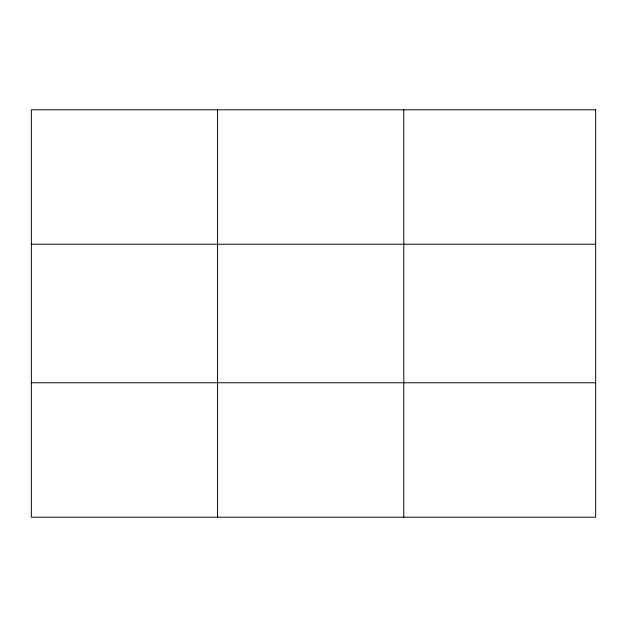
<?xml version="1.0" encoding="UTF-8"?>
<svg xmlns="http://www.w3.org/2000/svg" width="627" height="627" viewBox="0 0 627 627"><rect width="100%" height="100%" fill="white"/><g stroke="black" fill="none" stroke-linecap="round" stroke-linejoin="round"><path stroke-width="0.94" d="M217.569 109.796L217.569 517.204M403.788 109.796L403.788 517.204M31.35 244.24L595.65 244.24M31.35 382.76L595.65 382.76M595.65 109.796L595.65 517.204L31.35 517.204L31.35 109.796L595.65 109.796"/></g></svg>
